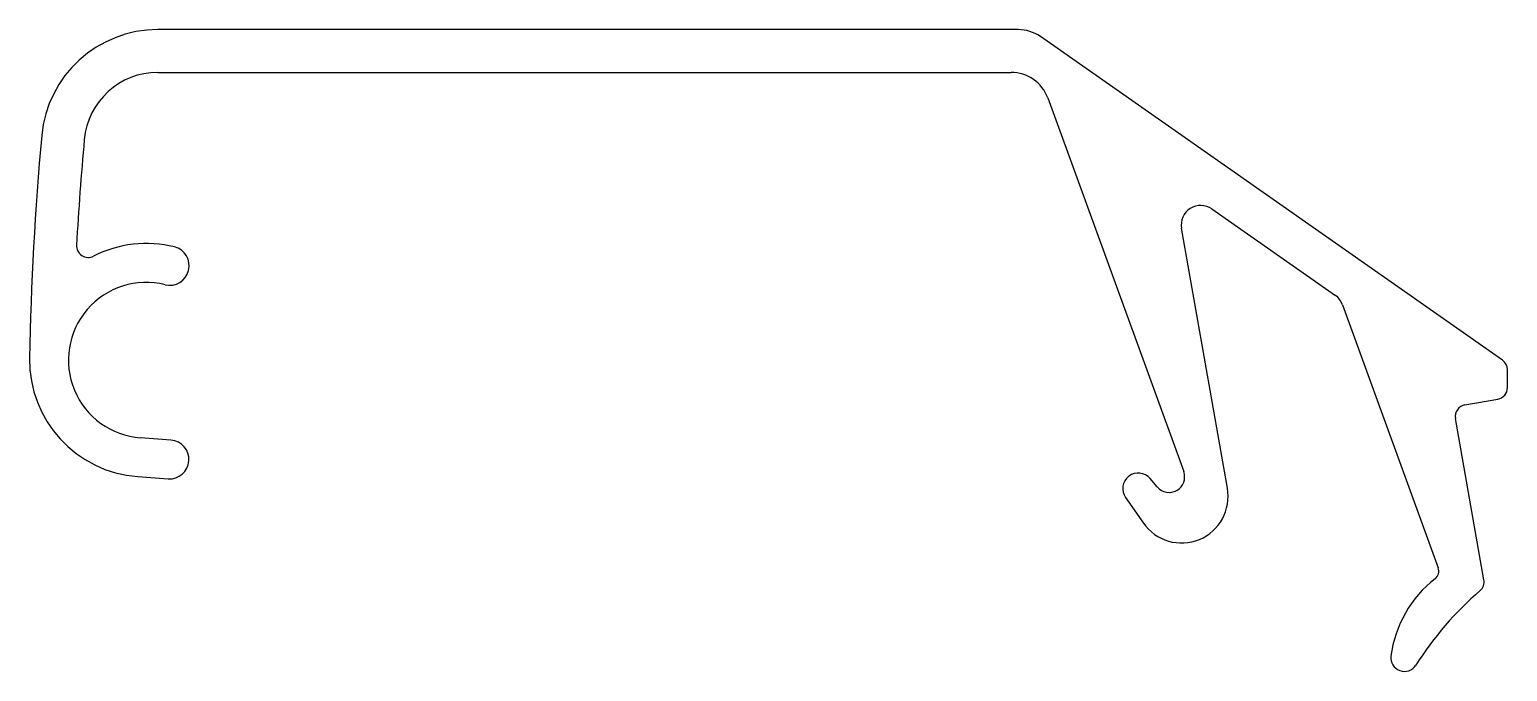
# Model space of a CAD drawing. Extents: x 592.5 to 630.5, y 723.4 to 739.9.
import ezdxf

# ---------------------------------------------------------------- set-up
doc = ezdxf.new("R2010")
doc.units = 0
doc.layers.get('0').update_dxf_attribs({"linetype": 'CONTINUOUS'})

msp = doc.modelspace()

# ---------------------------------------------------------------- linework, layer by layer
for p, q in [((617.939, 739.893), (595.821, 739.893)), ((630.393, 731.393), (618.512, 739.712)), ((595.821, 738.793), (617.761, 738.793)), ((618.701, 738.135), (622.197, 728.53)), ((622.922, 735.282), (626.097, 733.058)), ((623.321, 728.101), (622.143, 734.785)), ((626.28, 732.82), (628.741, 726.058)), ((630.521, 730.688), (630.521, 731.147)), ((629.429, 730.244), (630.273, 730.393)), ((629.917, 725.749), (629.185, 729.896)), ((596.157, 729.342), (595.377, 729.398)), ((595.304, 728.401), (596.085, 728.344)), ((621.515, 728.136), (621.335, 728.35)), ((620.701, 727.864), (621.161, 727.206))]:
    msp.add_line(p, q)
for centre, radius, start, end in [((595.821, 736.893), 3, 90, 174.7557), ((617.939, 738.893), 1, 55, 90), ((595.821, 736.893), 1.9, 90, 174.7557), ((617.761, 737.793), 1, 20, 90), ((669.885, 730.095), 77.375, 174.75574, 179), ((669.885, 730.095), 76.275, 174.75574, 176.8), ((622.635, 734.872), 0.5, 55, 190), ((594.028, 734.336), 0.3, 176.8, 296.8967), ((595.521, 731.393), 3, 76, 116.8967), ((596.126, 733.819), 0.5, 256, 76), ((595.521, 731.393), 2, 76, 265.8578), ((625.81, 732.649), 0.5, 20, 55), ((595.521, 731.393), 3, 179, 265.8578), ((630.221, 731.147), 0.3, 0, 55), ((630.221, 730.688), 0.3, 280, 0), ((629.481, 729.949), 0.3, 100, 190), ((596.121, 728.843), 0.5, 265.8578, 85.8578), ((621.029, 728.093), 0.4, 40, 215), ((621.821, 728.393), 0.4, 220, 20), ((622.142, 727.893), 1.197, 215, 10), ((628.506, 725.972), 0.25, 307.9918, 20), ((630.521, 723.393), 3.023, 127.9918, 172.4762), ((635.512, 718.893), 8.7, 130.8833, 147.5942), ((629.621, 725.697), 0.3, 310.8833, 10), ((627.871, 723.743), 0.35, 172.4762, 327.5942)]:
    msp.add_arc(centre, radius, start, end)

doc.saveas('drawing.dxf')
